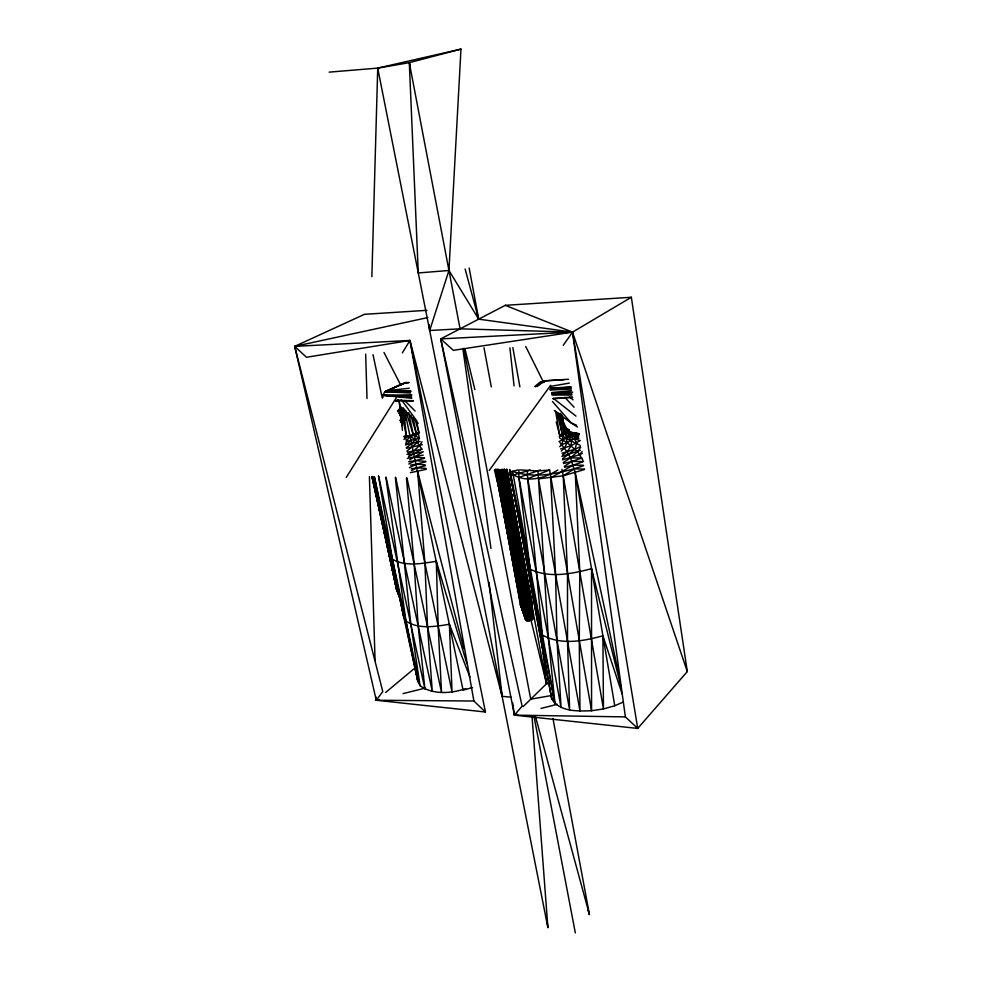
<?xml version="1.0" encoding="UTF-8"?>
<svg xmlns="http://www.w3.org/2000/svg" width="982" height="982" viewBox="0 0 982 982"><rect width="100%" height="100%" fill="white"/><g stroke="black" fill="none" stroke-linecap="round" stroke-linejoin="round"><path stroke-width="1.47" d="M509.756 469.556L530.133 569.179C549.22 578.545 571.868 573.869 591.532 568.688L591.557 710.747C578.067 711.14 559.801 712.146 551.737 699.024L509.597 469.543M498.893 486.139L520.435 605.072L526.45 620.624L529.654 620.624L532.428 619.335L532.146 602.58L531.004 601.647L531.765 602.678L530.98 604.507C527.96 606.09 523.283 607.563 520.435 605.072L520.853 603.807M530.047 469.948L527.42 470.894L527.346 474.822L542.285 634.961C560.648 645.469 583.541 641.172 602.887 635.759L622.281 694.323M371.859 276.679L377.726 68.114L460.975 49.1L448.946 270.48L429.674 330.504L460.079 328.823L572.531 332.137L631.352 297.264L687.302 671.565L637.723 728.435L514.396 715.142L440.734 338.888L505.276 305.328L631.352 297.264M495.272 469.408L520.865 604.973L526.008 620.354L520.828 604.421M518.95 469.703L518.889 477.448L530.133 569.179M401.859 425.623L401.724 419.351L399.195 412.919M568.247 433.111L568.823 429.723L564.981 427.907M375.124 488.422L395.918 586.978L401.245 601.536L395.82 587.531L396.446 586.389M420.149 441.47L405.75 444.772C406.315 437.739 412.821 434.191 418.872 432.473L416.491 420.848M559.752 446.7L561.692 444.564L563.116 440.169L558.684 413.091M400.447 422.027L401.724 419.351L399.735 420.308M520.841 605.587L525.505 606.287L528.758 620.771L527.039 605.869L524.057 606.348L527.911 620.82L501.286 469.556M408.88 382.563L402.411 383.741L384.772 391.818L382.845 395.304L382.857 397.722M559.593 436.585L562.342 435.664L567.486 428.655L563.729 429.723L564.871 431.589L568.823 429.723L569.707 435.554L568.639 437.064L558.991 441.569M506.859 469.322L531.753 603.23L532.146 602.58L532.649 618.574L531.999 619.728L530.98 604.507L532.183 603.181L506.552 469.777L531.422 603.844L529.924 605.096L530.55 620.403L532.44 618.255L532.146 602.58L531.004 601.647M531.79 610.706L532.428 619.335L532.183 603.181L531.422 603.844L505.816 470.255M531.753 602.052L532.44 618.255L531.323 620.096L529.924 605.096L527.076 606.017M402.35 352.869L409.973 340.459L294.698 346.364L376.278 700.252L485.439 712.011L409.973 340.459L306.458 357.264L294.698 346.364L364.445 314.326L426.937 310.324M346.265 477.399L396.323 397.722M422.027 441.839L419.682 445.533L413.336 451.229L407.002 454.371M403.958 439.482L406.401 435.996L403.369 407.861M563.251 345.283L572.531 332.137L505.276 305.328M580.718 447.227L577.576 451.671L570.468 457.87L563.214 462.608M559.224 436.29L568.823 429.723L567.878 432.571L562.342 435.664L566.369 438.647L580.276 445.374M489.232 470.427L550.607 385.288M538.197 384.588L539.646 382.587L544.31 380.869L568.578 379.212M562.551 459.846L579.797 454.654L582.142 451.499M400.349 599.057L395.82 587.531L396.298 586.929L401.245 601.536M532.674 618.942L531.999 619.728L531.79 603.844L528.574 605.636L529.654 620.624L531.201 618.893M532.649 618.574L531.323 620.096L530.98 604.507M561.323 451.057L564.429 448.013L567.142 442.71L574.495 438.561L575.918 436.56L575.685 434.768L573.869 433.344L569.67 432.227L577.244 433.565M523.111 706.623L549.736 680.624M408.512 456.814L421.892 449.142L415.361 439.555L414.49 435.333L418.492 434.032L419.363 438.254L406.499 441.397L405.615 437.174L414.49 435.333L416.319 433.565L413.029 417.571M562.342 435.664L568.823 429.723L565.595 434.142L567.142 442.71L577.576 451.671L582.964 460.362M578.656 435.308L569.585 434.191L568.959 431.073L565.595 434.142L571.45 440.673L571.131 445.718L567.191 451.88L562.551 454.862M385.631 692.457L416.024 667.122M537.252 386.503L544.31 380.869L563.926 379.739M405.75 444.772L410.967 440.623L404.388 409.187M534.92 386.343L539.646 382.587L544.188 382.231M406.229 447.755L411.667 443.741L415.361 439.555L410.095 436.401L416.319 433.565L410.722 415.19M567.486 428.655L564.748 430.57L562.416 417.019M406.892 451.168L417.485 442.33L419.363 438.254L414.49 435.333L418.872 432.473L415.067 419.24M535.374 386.81L544.31 380.869M562.477 458.827L575.17 449.155L580.239 446.724M398.311 409.838L400.73 408.279M400.619 419.007L405.517 415.877M564.257 466.352L571.99 461.405L581.835 457.993L570.468 457.87L567.191 451.88L559.887 442.563M409.617 459.822L423.291 451.708L408.537 454.936M399.073 592.662L397.685 588.574L396.09 587.985L397.931 588.427L394.764 573.463M465.701 688.603C451.585 693.538 432.902 694.986 420.075 685.731L417.89 681.52L373.16 477.105M398.496 399.92L395.832 401.392L399.109 401.061L401.233 411.249M408.843 464.032L415.386 460.607L424.617 458.336M409.42 467.665L416.147 464.179L425.783 461.81M411.458 470.611L416.908 467.813L425.366 465.726M557.825 469.985C544.04 479.081 523.062 483.819 509.658 472.035L517.686 470.034M414.49 435.333L419.461 432.841M400.791 421.425L404.854 419.449M401.466 422.53L404.179 421.204M401.024 419.388L405.087 417.411M400.791 417.19L404.854 415.239M400.091 414.944L404.167 412.992M580.35 450.345L561.864 456.397M579.797 454.654L582.277 453.463M398.999 412.833L403.062 410.881M397.55 410.992L401.638 409.052M398.434 400.177L395.832 401.392L398.667 400.251M556.242 422.076L559.691 435.161L562.256 433.983L556.868 412.268M410.525 392.996L384.772 391.818L405.836 382.501L408.819 382.599M410.378 392.1L384.772 391.818L405.836 382.501M520.362 469.912L537.89 471.004L549.613 470.01L591.557 710.747L603.451 708.943L614.757 705.751L623.41 701.995M582.24 461.994L573.292 465.112L550.644 477.866L555.579 574.47L557.015 640.448L561.053 707.396L518.889 477.448L540.407 469.912M549.613 470.01L527.69 478.7L569.609 709.925L567.522 641.32L567.498 573.746L563.226 475.791L561.95 469.298M405.615 437.174L413.213 434.584L408.696 412.747M401 421.744L405.271 420.112M400.951 419.94L404.952 418.528M584.572 469.506L563.226 475.791L538.504 478.872L537.89 471.004M583.566 465.714C561.164 473.164 535.62 479.302 512.604 471.372L554.977 703.664L548.386 638.288L538.504 478.872L579.994 711.091L579.27 640.78L579.797 571.782L575.268 472.759L570.468 457.87M561.692 444.564L567.142 442.71L559.433 437.837M422.297 444.674L406.597 448.295M397.563 411.605L403.025 409.85M400.275 415.558L404.535 414.22M403.897 436.781L409.825 435.394M399.293 413.397L403.676 412.023M527.42 470.894L512.764 475.153M384.772 391.818L389.056 390.554M472.526 687.535L463.062 690.15L410.967 440.623M525.505 606.287L528.574 605.636L530.55 620.403M329.13 72.14L377.726 68.114L409.31 62.652L460.975 49.1M517.354 714.393L514.396 715.142L512.69 703.014M540.996 708.439L557.26 704.339M560.648 448.946L571.131 445.718L580.202 440.55L568.639 437.064L567.878 432.571L569.707 435.554L578.324 437.162M562.06 453.156L575.17 449.155L576.569 443.164L574.495 438.561L578.963 438.267M563.594 463.492L571.99 461.405L583.529 461.552M564.589 467.272L573.292 465.112L583.431 465.247M379.248 699.515L376.278 700.252L376.18 697.183M403.037 693.611L425.329 688.087M407.346 458.422L423.23 455.071M426.249 469.31L410.378 472.673M421.892 449.142L407.542 452.223M520.865 604.973L526.008 620.354M395.82 587.531L400.263 597.94M427.833 317.567L294.698 346.364L382.796 691.586L376.278 700.252L473.889 701.025L485.439 712.011M569.585 434.191L575.268 432.841L578.754 433.602M569.67 432.227L579.343 434.081L569.707 435.554L568.959 431.073M551.81 695.465L530.734 699.184L463.823 348.401M550.055 386.466L569.376 383.103M408.647 461.761L415.386 460.607L425.685 461.356M410.537 465.137L416.147 464.179L425.169 464.817M411.139 468.795L416.908 467.813L426.065 468.402M466.88 663.746L436.303 561.287C422.014 563.484 405.64 566.884 392.432 559.212L390.37 555.775L374.375 477.007M469.973 677.163L449.388 624.282C435.222 626.504 418.614 629.572 405.934 621.029L403.811 617.212L395.771 578.349M573.23 433.136L575.268 432.841L570.554 432.35M578.779 436.204L568.639 437.064M410.611 391.413L388.197 390.578L409.261 388.234M551.774 392.567L571.438 390.615M404.216 436.192L406.401 435.996L403.05 419.989M545.697 680.821L546.495 683.791L549.527 683.521M417.988 269.903L418.271 272.947L448.946 270.48L478.688 319.15L572.531 332.137L687.302 671.565M550.006 389.461L570.996 387.878M552.756 398.471L572.346 397.059M550.227 388.234L571.242 386.859M551.651 393.475L572.727 392.125M552.952 398.717L572.69 397.501M550.546 388.393L570.432 387.313M440.734 338.888L572.531 332.137L637.723 728.435L625.387 716.897L572.531 332.137L453.328 350.341L440.734 338.888L522.129 706.181L514.396 715.142L625.387 716.897M539.646 382.587L544.224 382.354M550.202 390.05L571.401 389.044M552.056 394.359L571.941 393.794M411.839 394.789L382.845 395.304L411.802 398.287M552.056 395.071L571.929 395.046M584.462 469.015L574.372 468.917L563.226 475.791L603.451 708.943L602.887 635.759M396.568 400.374L413.336 400.668M388.197 390.578L411.041 391.118M411.593 396.065L382.845 395.304L411.568 397.293M396.495 400.533L413.164 401.024M569.646 433.172L579.343 434.081M414.65 457.182L424.519 457.907M511.143 697.208L502.097 696.299L409.973 340.459L473.889 701.025M576.495 425.194L571.082 422.861L554.327 410.55M532.44 618.255L531.79 615.039M577.502 426.986L571.082 422.861L552.436 401.466M569.474 397.023L573.058 399.834M553.48 398.41L575.992 416.123M400.46 406.474L418.222 423.291M404.51 400.447L415.128 411.065M564.797 397.354L574.077 407.211M401.27 399.564L416.626 420.627M384.011 352.513L400.791 385.239M525.726 346.474L543.451 382.133M561.864 419.179L566.626 428.778M395.918 586.978L400.226 598.357M522.375 607.932L523.897 612.044M400.165 596.909L396.912 587.702L399.981 597.166M525.763 619.691L520.46 604.47L525.775 620.059L522.191 608.14M400.005 597.78L396.716 588.353L397.931 588.427L374.019 479.069M522.264 608.03L526.008 619.298M476.859 313.307L478.688 319.15L469.187 268.098M405.676 410.415L413.213 434.584M587.629 908.694L589.421 914.524L552.952 718.468M397.685 588.574L400.14 596.651M535.558 716.885L589.421 914.524M418.271 272.947L409.31 62.652L410.108 65.61M465.124 269.031L478.688 319.15M463.86 648.746L417.645 471.434L424.924 563.177L427.501 626.663L432.276 691.353L386.11 477.264M591.532 568.688L620.968 686.713M465.149 349.617L474.907 389.719M494.437 469.924L501.299 498.132M530.587 618.439L546.495 683.791L542.199 644.266M559.777 413.999L563.987 432.767L560.685 413.397M372.644 476.859L397.023 588.23L373.761 479.007M372.031 476.405L396.446 587.899L372.571 477.166M372.117 477.412L396.225 587.445L372.055 476.687M378.622 476.11L424.924 689.094L418.172 625.951L414.109 563.913L406.425 477.939M374.473 477.043L420.075 685.731L410.783 624.024L395.341 477.399M619.163 676.046L575.268 472.759L614.757 705.751M373.013 354.674L382.231 398.005M395.648 477.375L441.507 692.31L438.181 626.099L436.303 561.287M406.965 477.903L452.039 691.917L449.388 624.282M398.692 590.329L399.318 593.324M400.889 600.8L402.154 606.778M402.78 609.773L404.032 615.751M404.67 618.734L405.922 624.712M406.56 627.707L417.89 681.52L405.934 621.029L385.877 477.313M390.971 555.505L392.235 561.495M391.131 555.935L392.37 561.913M393.917 569.388L395.145 575.366M561.557 415.055L564.871 431.589L562.085 415.239M542.285 634.961L509.658 472.035L554.977 703.664M377.726 68.114L547.882 927.573L531.999 715.927M382.943 518.471L383.545 521.454M384.134 524.437L385.325 530.403M385.914 533.386L390.37 555.775M403.811 617.212L392.432 559.212L378.487 476.184M503.214 469.506L529.666 605.01L504.343 469.286M504.502 469.2L530.661 604.458L505.681 470.353M510.075 490.079L510.64 493.074M516.041 521.467L517.465 528.942M518.03 531.925L519.453 539.4M520.018 542.395L521.442 549.859M522.019 552.854L525.419 570.788M525.996 573.783L531.397 602.175L507.093 470.243M495.284 469.236L521.221 605.477L496.278 470.28M409.31 62.652L460.079 328.823M533.877 715.657L575.329 932.9M499.973 469.543L525.603 606.115M498.512 469.47L524.204 606.176L499.764 469.556M497.162 469.224L522.682 606.262L521.945 605.857L496.401 470.341M495.959 469.826L497.371 477.35M498.795 484.875L499.359 487.882M500.783 495.419L501.348 498.426M502.772 505.951L504.183 513.476M504.76 516.495L505.325 519.503M506.749 527.027L508.16 534.552M508.725 537.571L510.149 545.096M511.573 552.62L512.138 555.628M513.561 563.165L514.973 570.689M515.55 573.697L516.962 581.221M517.539 584.241L518.103 587.248M519.515 594.773L520.939 602.297L520.399 599.327M495.64 469.936L521.221 605.477M506.859 469.224L531.765 602.678M484.003 347.775L491.295 386.957M507.264 472.845L546.495 683.791M502.98 469.347L528.414 605.489M501.507 469.519L527.039 605.869M538.197 621.655L538.75 624.65M540.149 632.175L540.701 635.182M495.836 469.666L498.34 483.144M497.002 469.187L521.626 605.992L526.45 620.624L522.682 606.262L527.076 620.771L524.057 606.348L522.927 606.103L498.304 469.457M514.642 567.915L515.194 570.898M516.569 578.386L517.109 581.369M515.562 499.973L516.102 502.993M517.477 510.53L518.03 513.549M518.57 516.569L519.122 519.576M520.485 527.125L521.037 530.133M522.412 537.67L522.952 540.689M524.327 548.226L526.794 561.802M527.346 564.822L528.709 572.359M529.261 575.378L551.737 699.024L551.651 696.422M512.85 347.603L519.883 386.859M502.759 469.408L529.654 620.624M555.591 411.249L559.691 435.161M562.183 419.154L562.625 422.174M563.067 425.194L563.508 428.213M500.795 687.216L502.097 696.299L489.073 582.412M462.853 348.524L490.963 548.496M546.974 919.974L547.882 927.573M428.974 324.428L429.674 330.504M399.109 401.061L400.288 411.335M401.454 421.622L402.46 430.423M509.904 347.886L514.052 385.877M365.66 354.134L367.023 398.557M369.416 476.651L375.063 660.432"/></g></svg>
